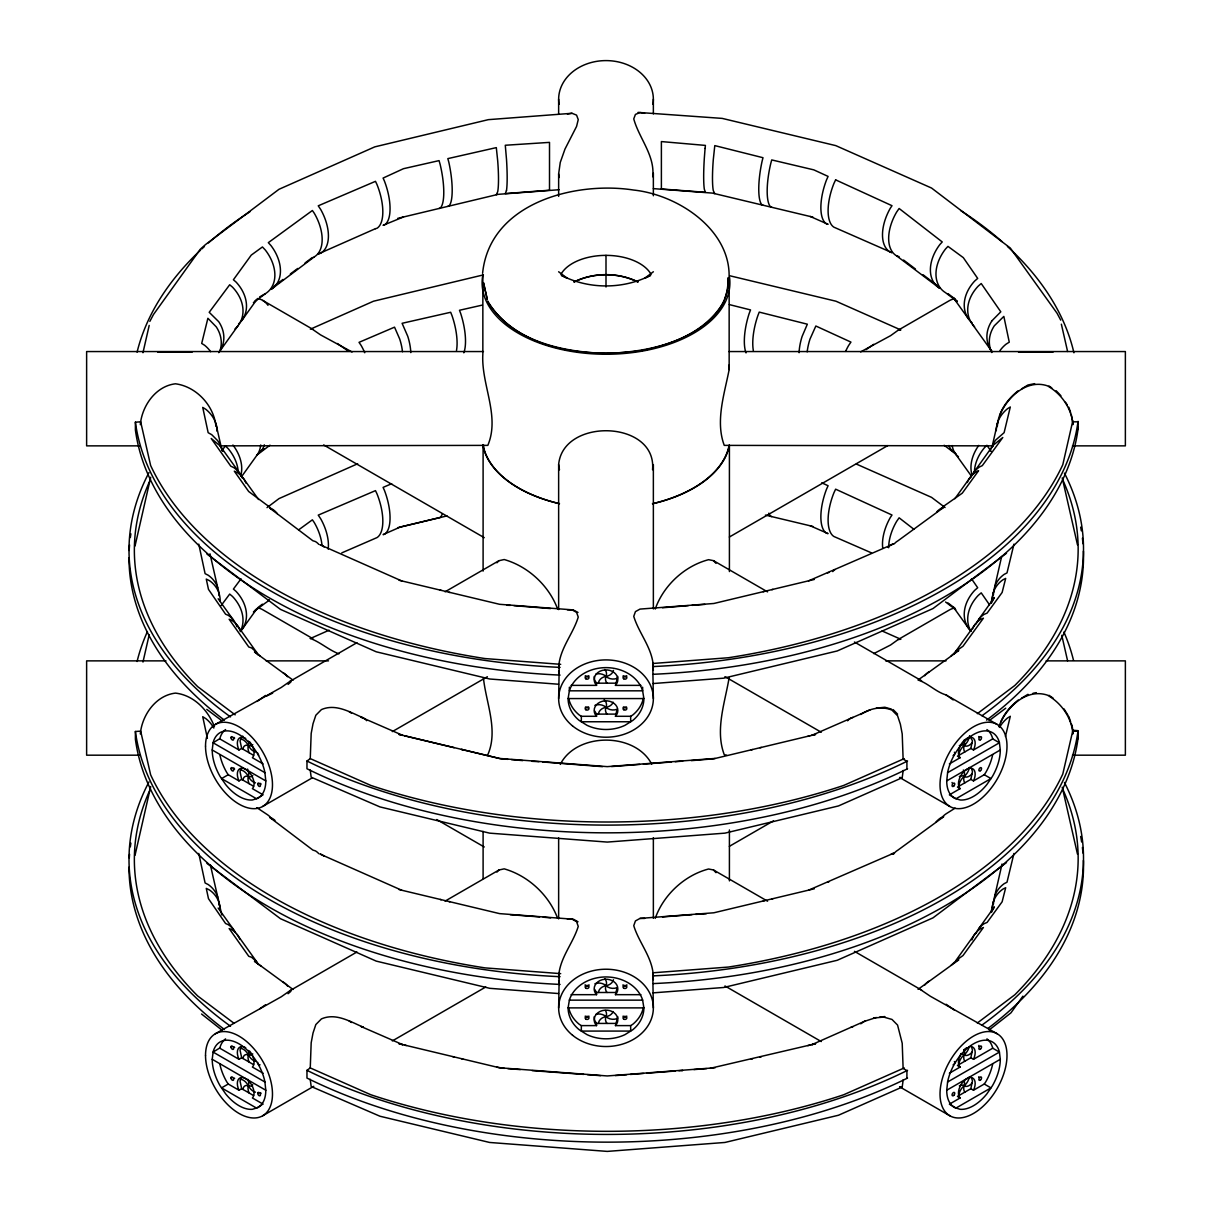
<?xml version="1.0" encoding="UTF-8"?>
<svg xmlns="http://www.w3.org/2000/svg" width="1212" height="1212" viewBox="0 0 1212 1212"><rect width="100%" height="100%" fill="white"/><g stroke="black" fill="none" stroke-linecap="round" stroke-linejoin="round"><path stroke-width="1.5" d="M724.746 299.182C746.062 241.188 685.371 195.541 633.618 190.042C574.7 180.921 489.618 203.055 482.588 273.321M946.723 780.922L947.632 772.392A37.89 21.877 -60 0 1 973.509 734.517A37.89 21.877 -60 0 1 999.385 742.517L1000.294 749.986A37.89 21.877 -60 0 1 992.446 776.392L986.901 784.512A37.89 21.877 -60 0 1 960.116 799.981L954.571 798.269A37.89 21.877 -60 0 1 946.723 780.922L1000.294 749.986M946.723 1090.239L947.632 1081.71A37.89 21.877 -60 0 1 973.509 1043.835A37.89 21.877 -60 0 1 999.385 1051.834L1000.294 1059.303A37.89 21.877 -60 0 1 992.446 1085.71L986.901 1093.83A37.89 21.877 -60 0 1 960.116 1109.298L954.571 1107.586A37.89 21.877 -60 0 1 946.723 1090.239L1000.294 1059.303M617.787 676.463L615.469 685.371L640.921 685.371M617.787 1016.716L615.469 1025.61L630.664 1025.61L632.785 1024.276A37.89 30.936 0 0 0 643.42 1007.248M958.753 755.424L958.859 754.546A9.423 5.439 -60 0 1 964.131 745.531A9.423 5.439 -60 0 0 969.403 736.517L969.464 736.063M958.753 786.346L958.859 785.482A9.423 5.439 -60 0 1 964.131 776.468A9.423 5.439 -60 0 0 969.403 767.438M958.753 1064.727L958.859 1063.863A9.423 5.439 -60 0 1 964.131 1054.849A9.423 5.439 -60 0 0 969.206 1046.82M958.753 1095.663L958.859 1094.8A9.423 5.439 -60 0 1 964.131 1085.785A9.423 5.439 -60 0 0 969.403 1076.756M212.221 749.986L213.13 742.517A37.89 21.877 60 0 1 239.006 734.517A37.89 21.877 60 0 1 264.883 772.392L265.792 780.922A37.89 21.877 60 0 1 257.944 798.269L252.399 799.981A37.89 21.877 60 0 1 225.614 784.512L220.054 776.392A37.89 21.877 60 0 1 212.221 749.986L265.792 780.922M264.913 772.68L213.1 742.774L219.826 738.638A37.89 21.877 60 0 1 225.568 729.563M212.221 1059.303L213.13 1051.834A37.89 21.877 60 0 1 239.006 1043.835A37.89 21.877 60 0 1 264.883 1081.71L265.792 1090.239A37.89 21.877 60 0 1 257.944 1107.586L252.399 1109.298A37.89 21.877 60 0 1 225.614 1093.83L220.054 1085.71A37.89 21.877 60 0 1 212.221 1059.303L265.792 1090.239M264.913 1081.998L213.1 1052.077L219.826 1047.956A37.89 21.877 60 0 1 225.568 1038.881M140.319 424.639C142.016 405.853 155.712 386.113 175.437 383.795C196.147 386.461 213.797 405.338 215.903 426.048M140.319 733.957C142.016 715.171 155.712 695.43 175.437 693.112C193.708 695.112 208.04 710.096 214.433 726.609M242.991 749.198L243.097 748.455A9.423 5.439 60 0 1 248.384 745.531A9.423 5.439 60 0 0 252.778 744.607M242.991 780.134L243.097 779.392A9.423 5.439 60 0 1 248.384 776.468A9.423 5.439 60 0 0 252.778 775.544M242.991 1058.515L243.097 1057.773A9.423 5.439 60 0 1 248.384 1054.849A9.423 5.439 60 0 0 252.778 1053.925M242.991 1089.452L243.097 1088.694A9.423 5.439 60 0 1 248.384 1085.785A9.423 5.439 60 0 0 252.778 1084.846M558.641 196.389L558.641 173.892L560.262 162.438L564.989 149.061L576.564 126.442L578.245 119.609L576.564 115.125L572.003 113.292L488.345 119.655L374.781 146.864L279.002 189.284L205.51 244.582L200.298 249.248L153.5 314.484L149.849 321.377M558.641 668.388C559.096 649.253 572.958 634.527 578.245 617.075L576.564 612.348L572.003 609.818L567.383 609.848M558.641 977.705C559.096 958.571 572.958 943.845 578.245 926.392L576.564 921.665L572.003 919.12L567.383 919.166M652.541 469.741C657.071 420.094 562.853 417.276 558.641 464.59L558.641 609.591M568.11 698.567L569.413 690.552A37.89 30.936 0 0 1 606 667.63A37.89 30.936 0 0 1 642.587 690.552L643.89 698.567A37.89 30.936 0 0 1 632.785 720.443L624.938 725.352A37.89 30.936 0 0 1 587.062 725.352L579.215 720.443A37.89 30.936 0 0 1 568.11 698.567L643.89 698.567M568.11 1007.884L569.413 999.87A37.89 30.936 0 0 1 606 976.948A37.89 30.936 0 0 1 642.587 999.87L643.89 1007.884A37.89 30.936 0 0 1 632.785 1029.745L624.938 1034.669A37.89 30.936 0 0 1 587.062 1034.669L579.215 1029.745A37.89 30.936 0 0 1 568.11 1007.884L643.89 1007.884M558.641 698.567L559.262 664.206M558.641 1007.884L559.262 973.524M997.355 426.048C998.309 411.747 1007.293 399.354 1018.231 390.718M652.707 176.755C655.147 155.5 639.042 138.319 633.755 118.882L635.436 114.413L639.997 112.564L644.617 113.307M598.38 683.174L598.531 682.371A9.423 7.696 0 0 1 606 676.402A9.423 7.696 0 0 0 613.469 670.433M598.38 714.11L598.531 713.307A9.423 7.696 0 0 1 606 707.323A9.423 7.696 0 0 0 613.181 702.233M598.38 992.492L598.531 991.689A9.423 7.696 0 0 1 606 985.72A9.423 7.696 0 0 0 613.469 979.735M598.38 1023.428L598.531 1022.61A9.423 7.696 0 0 1 606 1016.641A9.423 7.696 0 0 0 613.181 1011.55M142.971 352.722L149.197 325.422M135.017 546.006L150.697 477.255M142.971 662.04L149.197 634.74M135.017 855.324L150.697 786.558M997.582 422.685L991.992 447.198A38.163 30.906 12.6 0 1 995.719 440.017L1004.112 432.654L1010.308 406.99L1007.384 408.808A37.89 30.936 0 0 0 996.294 430.684M991.098 602.712L993.507 592.153M994.704 586.911L1001.657 556.459M1072.756 420.988L1062.803 464.681A472.907 273.033 0 0 1 728.397 657.737L652.738 663.494L653.359 670.403M991.098 912.015L993.507 901.47M994.704 896.229L1002.051 863.989M1013.959 544.127L1007.005 572.912L1004.218 574.337A37.966 30.179 22.1 0 0 993.461 594.744M1005.445 736.457L1010.308 716.292L1007.384 718.125A37.89 30.936 0 0 0 999.567 727.412M1013.959 853.445L1007.005 882.215L1004.218 883.639A37.966 30.179 22.1 0 0 993.461 904.061M729.154 290.486L729.154 369.554C724.458 393.93 715.171 421.155 724.261 445.38L993.098 445.864M240.885 768.802L240.037 771.711L241.673 779.377L253.581 786.255M240.885 1047.183L240.037 1050.107L241.673 1057.758L253.581 1064.636M240.885 1078.104L240.037 1081.028L241.673 1088.694L253.581 1095.557M903.182 770.468L902.213 777.695L899.622 777.483L949.829 806.465M903.182 1079.786L902.213 1087.012L899.622 1086.785L949.829 1115.782M947.602 772.68L999.415 742.774L992.719 738.896L973.509 749.986A11.832 6.833 -60 0 0 972.448 737.653A11.832 6.833 -60 0 0 961.177 744.153A11.832 6.833 -60 0 0 960.116 757.727L957.435 756.182L970.827 748.44L972.463 740.79L969.767 736.108M992.689 754.652A37.89 21.877 -60 0 1 985.75 772.529L984.25 774.71L973.509 780.922A11.832 6.833 -60 0 0 972.448 768.59A11.832 6.833 -60 0 0 961.177 775.089A11.832 6.833 -60 0 0 960.116 788.648L957.435 787.103L970.827 779.377L972.463 771.711L971.615 768.802M961.177 1053.47A11.832 6.833 -60 0 0 960.116 1067.045L957.435 1065.484L970.827 1057.758L972.463 1050.107L971.615 1047.183M992.689 1063.969A37.89 21.877 -60 0 1 985.75 1081.846L984.25 1084.028L973.509 1090.239A11.832 6.833 -60 0 0 972.448 1077.907A11.832 6.833 -60 0 0 961.177 1084.407A11.832 6.833 -60 0 0 960.116 1097.966L957.435 1096.421L970.827 1088.694L972.463 1081.028L971.615 1078.104M999.87 415.11C1007.217 397.172 1026.746 378.886 1047.395 385.825C1061.454 393.703 1071.696 408.459 1072.938 424.639M1000.688 722.185C1004.187 713.262 1010.914 706.035 1018.231 700.036M998.809 726.609C1006.036 707.823 1025.731 688.022 1047.395 695.143C1061.454 703.021 1071.696 717.762 1072.938 733.957M655.237 609.045C663.434 585.502 684.704 565.883 708.581 559.686L713.504 560.656L767.575 591.88M655.237 918.363C663.434 894.82 684.704 875.2 708.581 869.004L713.504 869.974L767.575 901.198M991.431 603.091L994.355 597.577L978.811 619.241M991.431 912.394L994.355 906.879L978.811 928.559M487.815 754.697C498.556 730.154 485.967 702.748 483.406 677.75M560.262 764.408C576.685 732.048 635.118 732.078 651.738 764.181M643.42 697.945A37.89 30.936 0 0 1 632.785 714.974L630.664 716.292L615.469 716.292L617.09 709.293A9.423 7.696 0 0 1 606 707.323A9.408 7.681 0 0 0 594.925 705.354M640.921 994.673L615.469 994.673L617.09 987.674A9.423 7.696 0 0 1 606 985.72A9.408 7.681 0 0 0 594.925 983.735M238.188 325.513L218.736 352.647A37.269 30.058 15.2 0 0 218.736 321.71L209.206 312.302L229.689 284.759L232.492 287.123A37.996 29.573 28.8 0 1 234.992 328.922M241.733 320.574L257.126 299.122L254.52 301.455M241.567 476.649L256.717 455.53A37.269 24.588 51.6 0 0 260.731 444.971M724.337 301.015C700.627 341.42 649.42 352.056 606 353.434C562.58 352.056 511.373 341.42 487.663 301.015L488.088 302.561C520.357 351.132 587.153 357.798 640.39 350.798C677.659 343.981 730.215 323.013 727.912 277.806M954.874 498.708L970.267 477.255M973.812 472.316L993.264 445.183L1002.794 437.502L982.311 465.62L979.508 466.953A37.996 29.573 28.8 0 0 970.751 477.679M953.98 654.192A37.269 24.588 51.6 0 1 955.783 651.329L975.266 624.18M975.266 933.482L955.798 960.646L962.979 955.571L983.417 927.498L980.599 928.68A37.996 27.543 41.9 0 0 971.933 939.951M1022.913 996.158L1010.944 1012.853L989.128 1030.003M222.175 450.243L225.402 445.925L228.31 448.773A38.042 27.982 39.9 0 1 238.188 471.786M221.069 605.667L229.689 594.077L232.492 596.44A37.996 29.573 28.8 0 1 240.612 630.876M241.036 578.806L233.401 589.077L236.098 591.411A38.042 29.33 31.2 0 1 241.718 629.876L257.126 608.439L254.52 610.772M972.327 742.532L971.979 742.971A9.423 5.439 -60 0 1 964.131 745.531A9.408 5.439 -60 0 0 959.328 745.638M972.327 773.468L971.979 773.892A9.423 5.439 -60 0 1 964.131 776.468A9.408 5.439 -60 0 0 960.874 775.953M972.327 1051.849L971.979 1052.274A9.423 5.439 -60 0 1 964.131 1054.849A9.408 5.439 -60 0 0 960.874 1054.334M972.327 1082.786L971.979 1083.21A9.423 5.439 -60 0 1 964.131 1085.785A9.423 5.439 -60 0 0 964.525 1091.679L964.873 1092.133M992.007 320.71L1000.794 311.817L981.22 283.532L978.236 286.108A37.996 29.573 -28.8 0 0 974.584 326.816M496.95 562.792L498.95 560.702L504.192 559.535C528.008 566.307 548.945 585.623 557.565 608.878M496.95 872.095L498.95 870.004L504.192 868.852C528.008 875.625 548.945 894.941 557.565 918.196M954.405 298.803A47.359 27.346 60 0 0 949.314 300.682L898.228 330.179L890.578 335.679L860.641 351.874M954.405 608.106A47.359 27.346 60 0 0 949.314 610L898.228 639.497L890.578 644.996L873.746 653.616M242.748 736.108L240.037 740.79L241.673 748.44L253.581 755.318M951.178 655.874L955.904 651.571L958.783 650.556L918.06 680.038C927.922 683.098 935.785 691.9 946.087 694.946L997.188 724.443A47.359 27.346 -60 0 1 982.174 797.799A47.359 27.346 -60 0 1 941.163 774.12A47.359 27.346 -60 0 1 997.188 724.443M951.178 965.191L955.904 960.889L958.783 959.874L918.06 989.356M955.798 651.329L962.979 646.254L983.417 618.181L980.599 619.362A37.996 27.543 41.9 0 0 972.569 628.892M356.934 642.693L290.016 681.326L281.29 687.446L215.327 724.443M288.077 684.386L290.895 681.992M356.934 951.996L290.016 990.643L281.29 996.764L215.327 1033.76M288.077 993.704L290.895 991.31M814.358 888.76L713.853 912.787L639.997 918.408L635.436 920.938L633.755 925.68C639.042 943.118 652.904 957.844 653.359 976.993M907.561 768.741A461.681 266.549 0 0 1 306.969 768.741L306.969 761.015L310.257 758.606L370.811 785.421A472.907 273.033 0 0 0 843.734 785.421L904.273 758.606M907.561 1078.059A461.681 266.549 0 0 1 306.969 1078.059L306.969 1070.332L310.257 1067.923L370.811 1094.739A472.907 273.033 0 0 0 843.734 1094.739L904.273 1067.923M253.399 302.682L265.292 293.728A37.89 26.755 45.2 0 0 265.292 249.99L262.428 246.96L251.263 255.096L233.401 279.76L236.098 282.093A38.042 29.33 31.2 0 1 238.567 323.937M270.034 445.168L256.596 455.273L261.322 450.97A38.163 24.664 53.2 0 0 264.307 444.834M267.004 507.631L279.002 498.602L357.676 463.757M653.374 271.761L644.678 278.305L650.647 275.336C623.195 289.471 588.805 289.471 561.353 275.336L567.322 278.305L558.626 271.761M253.399 611.984L265.292 603.046A37.89 26.755 45.2 0 0 269.367 599.713M1006.49 553.248L932.998 608.545L837.219 650.965L723.655 678.175L653.01 683.553M977.327 713.686L1014.792 685.492A472.907 273.033 0 0 0 1062.848 480.058M989.128 720.685L1005.733 708.202M1006.49 862.565L932.998 917.848L837.219 960.283L723.655 987.492L653.01 992.87M977.327 1023.004L1014.792 994.81A472.907 273.033 0 0 0 1062.848 789.376M259.641 296.925L265.292 293.728M274.185 286.047L283.002 279.457M290.35 273.957L297.697 268.473M305.045 262.974L312.378 257.489M260.944 450.894L263.822 448.743M258.247 607.288L262.428 604.152M955.147 808.131L946.708 813.419A37.89 26.755 45.2 0 0 941.512 818.07M298.713 529.811L312.378 519.827L314.226 522.478A37.92 22.195 59.3 0 1 322.013 545.491M257.08 701.43L265.534 695.461M259.868 1008.748L265.534 1004.778M866.019 349.662L873.746 344.314M638.042 112.398L722.216 118.397L835.78 145.622L931.558 188.042L1010.263 248.005L1057.061 313.241L1060.727 320.135M860.732 714.504C869.64 708.399 881.76 705.838 891.971 710.111L897.562 715.762L900.364 724.2L902.213 733.957L903.122 759.106L906.909 761.303L906.909 769.029M860.732 1023.807L864.323 1021.398L876.291 1017.474M1021.549 388.9L1027.973 384.992L1034.654 383.643M1021.549 698.203L1027.973 694.309M445.092 591.789L498.95 560.702M219.796 738.896L239.006 749.986L241.673 748.44M241.673 779.377L239.006 780.922L228.25 774.71L221.554 778.589L256.444 798.723L261.807 795.633M262.686 806.465L312.181 777.892M392.324 731.609L487.375 676.735M729.366 537.022L887.714 445.607M445.092 901.107L498.95 870.004M219.796 1048.213L239.006 1059.303L241.673 1057.758M241.673 1088.694L239.006 1090.239L228.25 1084.028L221.554 1087.891L256.444 1108.041L261.807 1104.95M262.686 1115.782L313.772 1086.285M392.324 1040.926L485.739 987.007M729.366 846.34L773.438 820.888M949.36 763.924L960.116 757.727M960.116 788.648L949.36 794.86L956.056 798.723L990.946 778.589L984.25 774.71M949.36 1073.241L960.116 1067.045M970.827 1057.758L973.509 1059.303L992.719 1048.213L999.415 1052.077L947.602 1081.998M960.116 1097.966L949.36 1104.177L956.056 1108.041L990.946 1087.891L984.25 1084.028M574.064 281.926C593.744 272.23 618.256 272.23 637.936 281.926M266.413 696.127L272.655 693.143M706.248 913.757L695.658 914.393M310.348 329.194L373.508 301.212L483.421 274.882M574.155 281.987C593.804 272.321 618.196 272.321 637.845 281.987M341.814 552.869L376.993 537.598A37.966 16.332 70.3 0 0 376.993 493.845L375.478 490.633L318.241 515.13L320.695 518.781A37.92 21.589 60.7 0 1 328.194 549.142M310.348 638.512L329.119 630.195M888.017 547.354A37.92 21.589 60.7 0 1 891.305 544.612L893.759 543.855L808.54 580.866M901.652 777.952L838.492 805.935L724.928 833.144L607.273 842.082L489.618 833.144L379.977 806.919L311.181 777.195L310.196 769.968M865.474 1020.898L811.707 1044.714L815.631 1043.714L710.141 1068.348M901.652 1087.27L838.492 1115.237L724.928 1142.461L607.273 1151.4L489.618 1142.461L379.977 1116.237L311.181 1086.513L310.196 1079.286M617.605 678.144L617.09 678.356A9.423 7.696 0 0 1 606 676.402A9.408 7.681 0 0 0 595.94 674.099M617.605 1018.383L617.09 1018.61A9.423 7.696 0 0 1 606 1016.641A9.408 7.681 0 0 0 595.94 1014.353M391.673 483.709L383.083 487.391L384.492 490.527A37.89 15.529 71.5 0 1 384.492 534.265L383.083 534.628L400.263 527.038L440.138 517.479A38.042 10.241 78.6 0 0 442.107 514.327M290.016 681.326L290.85 680.977M290.016 990.643L290.85 990.28M898.228 330.179L900.819 329.952L835.947 301.212L729.7 275.745M898.228 639.497L900.819 639.269L882.048 630.952M870.095 709.899L811.707 735.396L815.631 734.411L713.732 758.803L691.31 760.636M852.975 717.398L850.915 718.034A37.89 21.877 60 0 0 847.582 720.792M850.915 1027.337L852.975 1026.7M891.305 853.93L893.759 853.172L808.54 890.184M681.932 761.348L682.659 761.136L675.19 761.712M681.932 1070.666L682.659 1070.454L678.932 1070.741M496.314 194.753L497.693 191.723A37.269 4.712 84.8 0 0 497.693 160.802L496.314 147.622L447.834 158.62L448.849 162.347A37.996 9.393 79.6 0 1 448.834 206.07L447.834 206.343M763.151 591.744L764.166 591.486M763.151 901.061L764.166 900.789M439.123 208.434L440.138 208.161A38.042 10.241 78.6 0 0 440.138 164.423L439.062 160.62L403.46 168.695L383.083 178.073L384.492 181.209A37.89 15.529 71.5 0 1 384.492 224.962L383.083 225.311L403.46 216.963M771.862 589.668L772.938 589.38M771.862 898.971L772.938 898.698M751.288 749.849L752.516 749.531M751.288 1059.167L752.516 1058.849M827.508 572.867L828.917 572.518M759.985 747.774L761.333 747.425M827.508 882.184L828.917 881.836M759.985 1057.076L761.333 1056.743M807.843 736.32L809.904 735.805M807.843 1045.638L809.904 1045.123M397.642 218.387L498.147 194.344L559.08 189.723M397.642 527.705L446.986 515.903M814.358 579.442L713.853 603.485L639.997 609.091L635.436 611.621L633.755 616.363C639.042 633.8 652.904 648.541 653.359 667.676M482.391 305.076L459.484 310.272L460.712 313.56A38.042 13.499 74.4 0 1 463.817 352.813M1032.988 693.294L1036.336 692.628M567.383 114.019L572.003 113.292M876.291 708.156L884.836 707.247L891.456 709.126M879.715 1017.11L884.836 1016.565M560.08 675.099A461.681 266.549 0 0 1 135.396 429.912L135.396 422.185L140.668 421.821L150.636 465.514A472.907 273.033 0 0 0 485.042 658.57L560.702 664.327M560.08 984.417A461.681 266.549 0 0 1 135.396 739.229L135.396 731.487L140.668 731.139L150.636 774.816A472.907 273.033 0 0 0 485.042 967.888L560.702 973.645M688.295 605.636L662.494 607.773M691.976 605.349L704.869 604.364M611.636 766.56L639.678 764.424M643.42 764.136L671.448 762M662.494 916.923L691.976 914.666M615.378 1075.589L626.589 1074.741M630.331 1074.453L643.42 1073.453M647.147 1073.165L675.19 1071.029M693.946 1069.59L706.551 1068.62M715.125 758.439L607.273 766.635L499.42 758.439L398.915 734.411L402.838 735.396L361.055 717.201L363.373 717.913A37.89 21.877 -60 0 1 366.706 720.685M715.125 1067.757L607.273 1075.953L499.42 1067.757L398.915 1043.714L402.838 1044.714L361.055 1026.519L363.373 1027.231C350.359 1021.731 335.845 1012.55 321.422 1018.913L315.832 1024.564L313.029 1033.003L311.181 1042.759L310.257 1067.923M873.579 1018.05L883.684 1017.065L891.971 1019.428L897.562 1025.079L902.213 1043.274L903.122 1068.423L906.909 1070.605L906.909 1078.347M310.302 638.466C319.862 641.799 328.876 650.117 338.936 653.859M157.636 352.041L192.254 352.041M1018.504 352.041L1053.122 352.041M483.452 351.556L86.628 351.556L86.628 445.864L139.486 445.864M728.927 351.556L1125.372 351.556L1125.372 445.864L1072.468 445.864M1072.575 421.821L1077.922 421.821L1077.922 429.548M220.66 445.864L487.815 445.38C500.329 415.731 480.982 384.522 482.846 353.995L482.846 274.942A123.897 71.523 0 0 0 603.864 354.237A123.897 71.523 0 0 0 729.548 277.381M165.999 660.873L86.628 660.873L86.628 755.182L139.486 755.182M266.14 660.873L328.497 660.873M885.624 660.873L946.027 660.873M1046.077 660.873L1125.372 660.873L1125.372 755.182L1072.468 755.182M594.213 676.463L594.607 679.993L596.531 683.174L615.469 683.174M571.079 685.371L596.531 685.371A11.832 9.666 0 0 1 598.031 672.418A11.832 9.666 0 0 1 613.969 672.418A11.832 9.666 0 0 1 615.469 685.371M594.607 710.929L596.531 714.11L615.469 714.11M568.579 697.945A37.89 30.936 0 0 0 579.215 714.974L581.336 716.292L596.531 716.292A11.832 9.666 0 0 1 598.031 703.339A11.832 9.666 0 0 1 613.969 703.339A11.832 9.666 0 0 1 615.469 716.292M1072.575 731.139L1077.922 731.139L1077.922 738.865M594.607 989.31L596.531 992.492L615.469 992.492M571.079 994.673L596.531 994.673A11.832 9.666 0 0 1 598.031 981.735A11.832 9.666 0 0 1 613.969 981.735A11.832 9.666 0 0 1 615.469 994.673M569.367 1000.142L642.633 1000.142M594.213 1016.716L594.607 1020.246L596.531 1023.428L615.469 1023.428M568.579 1007.248A37.89 30.936 0 0 0 579.215 1024.276L581.336 1025.61L596.531 1025.61A11.832 9.666 0 0 1 598.031 1012.656A11.832 9.666 0 0 1 613.969 1012.656A11.832 9.666 0 0 1 615.469 1025.61M639.997 918.408L644.617 918.438M510.267 605.379L506.919 605.258M513.933 605.652L550.612 608.575M507.873 759.333L500.768 758.803L461.469 749.395L462.878 749.758M511.419 759.606L522.781 760.606M538.976 761.681L532.159 761.318M542.703 761.969L602.5 766.666M510.267 914.696L539.613 916.908M543.279 917.196L550.612 917.893M504.328 1068.378L496.814 1067.166M507.873 1068.651L520.296 1069.59M583.79 1074.393L532.159 1070.635M587.517 1074.665L600.591 1075.665M653.344 188.617L712.414 193.102L812.919 217.145M573.428 609.924L499.586 604.303L399.081 580.275M558.565 684.235L489.784 679.008L376.22 651.798L280.442 609.363L206.949 554.066M558.565 993.552L489.784 988.325L376.22 961.116L280.442 918.681L206.949 863.383M726.655 755.182L724.261 754.697C714.944 730.078 724.973 702.551 729.124 677.75M765.408 515.1L812.919 526.447M399.081 889.593L499.586 913.621L573.428 919.241L578.003 921.771M729.321 304.591L750.531 309.924L749.122 313.65A38.042 13.499 -74.4 0 0 746.031 352.904M406.278 736.214L404.656 735.82L454.167 747.683M404.656 1045.123L406.278 1045.532M454.167 1056.985L452.773 1056.637M461.53 1058.727L462.878 1059.076M771.741 207.252L770.802 207.01A38.042 10.241 -78.6 0 1 770.817 163.272L771.741 159.923L813.813 169.862L828.084 176.407L826.432 180.133A37.89 15.529 -71.5 0 0 826.432 223.872L828.084 224.296L810.237 216.463M771.741 516.57L770.802 516.327A38.042 10.241 -78.6 0 1 768.847 513.176M440.259 590.153L441.198 590.395M440.259 899.471L441.198 899.713M762.999 205.161L762.106 204.934A37.996 9.393 -79.6 0 1 762.106 161.196L762.999 157.711L714.792 145.607L713.292 159.651A37.269 4.712 -84.8 0 0 713.292 190.587L714.792 193.647M449.001 592.244L449.894 592.486M449.001 901.561L449.894 901.789M293.046 680.159L254.459 651.92L259.974 655.843M293.046 989.477L254.459 961.237L261.156 966.237M896.607 255.868L939.8 288.365A37.966 26.346 -47 0 1 939.8 244.612L942.239 241.945L899.122 208.494L896.607 212.115A37.92 22.195 -59.3 0 0 896.607 255.853L899.122 256.656M363.373 717.913C350.359 712.429 335.845 703.233 321.422 709.596L315.832 715.247L313.029 723.685L311.181 733.442L310.257 758.606M312.151 329.073L320.544 334.876L352.056 351.98M810.237 525.781L828.084 533.613L826.432 533.189A37.89 15.529 -71.5 0 1 826.432 489.436L828.084 485.724L821.751 482.815M401.763 580.957L319.998 544.733L321.786 545.294A37.92 21.589 -60.7 0 1 324.058 546.991M401.763 890.259L319.998 854.051L321.786 854.596A37.92 21.589 -60.7 0 1 324.058 856.293M920.772 989.78L930.331 996.249L997.188 1033.76A47.359 27.346 -60 0 1 982.174 1107.117A47.359 27.346 -60 0 1 941.163 1083.437A47.359 27.346 -60 0 1 997.188 1033.76M856.308 464.029L931.558 497.359L945.057 507.51M871.504 552.884L833.932 536.507A37.966 16.332 -70.3 0 1 833.932 492.769L835.629 489.178L892.002 515.024L890.214 517.691A37.92 21.589 -60.7 0 0 882.715 548.051M573.958 610.348L578.003 612.454M262.686 300.379L312.893 329.376M854.43 642.027L921.62 680.811M970.827 748.44L973.509 749.986M970.827 779.377L973.509 780.922M323.665 444.955L484.255 537.673M724.958 676.644L821.281 732.245M312.893 638.694L262.686 609.697A47.359 27.346 -60 0 0 257.595 607.818M854.43 951.344L921.62 990.128M970.827 1088.694L973.509 1090.239M436.744 819.554L484.255 846.991M724.958 985.962L821.281 1041.562M263.14 763.924L252.399 757.727A11.832 6.833 60 0 0 249.642 741.82M263.14 794.86L252.399 788.648A11.832 6.833 60 0 0 251.338 775.089A11.832 6.833 60 0 0 240.067 768.59A11.832 6.833 60 0 0 239.006 780.922M263.14 1073.241L252.399 1067.045A11.832 6.833 60 0 0 249.642 1051.137M263.14 1104.177L252.399 1097.966A11.832 6.833 60 0 0 251.338 1084.407A11.832 6.833 60 0 0 240.067 1077.907A11.832 6.833 60 0 0 239.006 1090.239M337.36 343.511L348.177 351.025M946.087 694.946L947.572 695.93M946.087 1004.263L954.556 1010.232M349.056 711.58L351.465 713.186M349.056 1020.898L351.465 1022.504M1048.971 385.977L1051.774 387.916M1048.971 695.279L1053.167 698.203M948.966 696.93L953.162 699.915M957.192 301.455L945.557 292.698A37.89 26.755 -45.2 0 1 945.557 248.945L947.966 246.384L963.313 257.641L977.69 278.412L974.63 281.078A38.042 29.33 -31.2 0 0 972.16 322.907M944.148 445.258L956.071 454.227L951.344 449.94A38.163 24.664 -53.2 0 1 948.935 445.471M945.557 602L955.738 609.681M235.189 714.853L197.707 686.659A472.907 273.033 0 0 1 150.47 479.482M206.782 709.384L221.872 720.731M233.689 1023.034L197.707 995.976A472.907 273.033 0 0 1 150.47 788.8M221.872 1030.048L201.571 1014.02M903.576 260.035L915.469 269.034M922.908 274.654L939.255 287.047M947.966 293.637L955.147 299.076M952.117 450.44L955.086 452.682M947.966 602.94L955.147 608.394M256.853 807.662L266.443 814.04A37.89 26.755 -45.2 0 1 271.655 818.706M913.984 529.341L899.122 517.812L896.607 521.433A37.92 22.195 -59.3 0 0 888.669 547.763M952.162 445.562A37.269 24.588 -51.6 0 0 955.965 454.591L958.45 456.757M258.353 655.116A37.269 24.588 -51.6 0 0 256.55 652.253L251.581 647.935L248.763 646.981L229.144 619.241L231.765 620.317A37.996 27.543 -41.9 0 1 240.415 631.588M258.353 964.434A37.269 24.588 -51.6 0 0 256.55 961.571L251.581 957.253L248.763 956.298L229.144 928.559L231.765 929.619A37.996 27.543 -41.9 0 1 239.779 939.164M957.344 301.379L953.435 297.879L968.994 319.559M239.476 472.922L219.993 445.774L211.206 438.471L230.78 466.165L233.764 467.574A37.996 29.573 -28.8 0 1 242.521 478.285M893.123 709.596L897.592 714.126M1056.122 390.718L1060.939 395.779M713.504 560.656L716.004 563.353M713.504 869.974L716.004 872.67M964.873 751.879L964.525 751.44A9.423 5.439 -60 0 1 964.131 745.531A9.423 5.439 -60 0 0 964.055 740.259M964.873 782.816L964.525 782.376A9.423 5.439 -60 0 1 964.131 776.468A9.423 5.439 -60 0 0 963.328 770.014M964.873 1061.197L964.525 1060.758A9.423 5.439 -60 0 1 964.131 1054.849A9.423 5.439 -60 0 0 964.055 1049.577M607.045 683.174L606.561 682.538A9.423 7.696 0 0 1 606 676.402A9.423 7.696 0 0 0 604.864 669.494M607.045 714.11L606.561 713.474A9.423 7.696 0 0 1 606 707.323A9.423 7.696 0 0 0 604.182 699.703M607.045 992.492L606.561 991.855A9.423 7.696 0 0 1 606 985.72A9.423 7.696 0 0 0 604.864 978.796M607.045 1023.428L606.561 1022.776A9.423 7.696 0 0 1 606 1016.641A9.423 7.696 0 0 0 605.439 1010.505M972.524 324.483L992.007 351.631A37.269 30.058 -15.2 0 1 992.007 320.71M955.965 454.591L971.1 475.695M953.435 607.197L968.994 628.861M243.006 477.861L258.565 499.526M218.145 598.743L233.537 620.196M237.082 625.119L256.55 652.253M218.145 908.061L233.537 929.513M237.082 934.437L256.55 961.571M991.098 451.349L986.916 445.304L984.356 447.819A38.042 27.982 -39.9 0 0 974.433 472.453M971.524 578.821L977.69 587.729L974.63 590.395A38.042 29.33 -31.2 0 0 971.024 631.164M989.462 604.758L981.22 592.85L978.236 595.41A37.996 29.573 -28.8 0 0 970.827 631.225M228.25 774.71L226.75 772.529A37.89 21.877 60 0 1 219.826 754.652M228.25 1084.028L226.75 1081.846A37.89 21.877 60 0 1 219.826 1063.969M1065.424 402.217L1067.121 404.717M1067.954 715.292L1064.045 708.929M1071.211 414.277L1073.12 423.806M1071.211 723.594L1072.181 725.776M249.111 752.743L248.778 751.894A9.423 5.439 60 0 1 248.384 745.531A9.423 5.439 60 0 0 248.536 741.168M249.111 783.664L248.778 782.831A9.423 5.439 60 0 1 248.384 776.468A9.423 5.439 60 0 0 247.566 769.09M249.111 1062.045L248.778 1061.212A9.423 5.439 60 0 1 248.384 1054.849A9.423 5.439 60 0 0 248.536 1050.486M249.111 1092.982L248.778 1092.148A9.423 5.439 60 0 1 248.384 1085.785A9.423 5.439 60 0 0 247.975 1079.407M1068.802 407.217L1070.605 412.519M1068.802 716.534L1070.605 721.837M487.224 299.349L483.497 282.714L487.254 299.182M652.738 663.918L653.359 698.567M653.359 975.857A461.681 266.549 0 0 0 1078.044 730.669L1072.893 730.26L1062.803 773.998A472.907 273.033 0 0 1 728.397 967.055L652.738 972.812L653.359 1007.884M1061.364 324.18L1067.59 351.48M1062.227 477.892L1077.483 544.839M1061.773 635.315L1067.59 660.798M1062.227 787.194L1077.483 854.142M727.67 279.048L728.503 282.714M215.812 423.321L221.402 447.864M209.979 553.793L217.736 587.82M210.388 864.913L217.736 897.138M218.933 902.395L221.811 914.954M198.768 544.127L205.101 573.655L208.237 575.245A37.966 30.179 -22.1 0 1 218.993 595.653M207.388 738.381L202.737 716.716L206.01 718.761A37.89 30.936 0 0 1 213.827 728.048M198.768 853.43L205.101 882.972L208.237 884.563A37.966 30.179 -22.1 0 1 218.993 904.97M558.641 173.892L559.293 177.482M558.641 671.115L559.262 675.039M558.641 980.432L559.262 984.356M558.641 464.59L559.459 469.847M1072.378 727.291L1073.12 733.124M992.719 738.896L992.689 738.638A37.89 21.877 -60 0 0 986.947 729.563M992.719 1048.213L992.689 1047.956A37.89 21.877 -60 0 0 986.947 1038.881M652.738 973.236L653.359 979.72M483.421 444.637L483.558 448.258A123.897 71.523 0 0 0 559.247 503.616M729.018 365.085L729.154 369.554M1078.044 426.503L1078.044 429.078A461.681 266.549 0 0 1 653.359 674.281M1078.044 734.533L1078.044 738.396A461.681 266.549 0 0 1 653.359 983.583M729.412 571.579L729.412 445.213A123.897 71.523 0 0 1 652.677 503.753M729.412 829.962L729.412 880.897M653.359 99.263L653.359 113.898M653.359 173.18L653.359 195.768M653.359 464.605L653.359 608.939M653.359 837.643L653.359 918.257M642.633 687.189L642.633 690.825L569.367 690.825L569.367 687.189M630.664 716.292L630.664 721.761L581.336 721.761L581.336 716.292M630.664 1025.61L630.664 1031.079L581.336 1031.079L581.336 1025.61M651.041 274.276A47.359 27.346 0 0 0 606 255.368L606 287.002M596.531 683.174L596.531 685.371M596.531 714.11L596.531 716.292M596.531 992.492L596.531 994.673M596.531 1023.428L596.531 1025.61M558.641 99.263L558.641 114.276M558.641 837.931L558.641 918.893M483.103 444.743L483.103 571.11M483.103 831.387L483.103 878.533M560.959 274.276A47.359 27.346 0 0 1 606 255.368M559.505 503.677A123.897 71.523 0 0 1 482.997 444.622M954.359 752.213A1.894 1.091 -60 0 1 954.571 753.955A1.894 1.091 -60 0 1 953.071 755.546M952.071 782.467A1.894 1.091 -60 0 1 952.026 782.891M959.328 776.574A9.408 5.439 -60 0 1 960.101 776.21M978.811 736.502A1.894 1.091 -60 0 1 978.69 736.941M992.264 599.97A37.89 29.906 24.7 0 1 1002.991 579.745L1005.687 578.412L1002.127 592.471L987.113 613.105L984.189 614.332A38.042 27.982 39.9 0 0 976.069 624.013M972.085 475.255A37.996 27.543 -41.9 0 1 978.781 445.38M924.786 675.735A37.89 21.877 60 0 1 929.043 671.781M1083.407 551.157A461.681 266.549 0 0 1 986.583 720.11M1080.665 527.159A461.681 266.549 0 0 1 1081.331 530.826M1082.407 538.204A461.681 266.549 0 0 1 1082.967 543.764M1064.424 473.135A461.681 266.549 0 0 1 981.978 715.747M402.49 351.722A38.163 19.028 66 0 0 399.702 339.012L394.536 327.164L359.025 342.345L361.085 345.375A37.89 21.877 60 0 1 364.736 352.737M799.087 352.692A37.269 17.922 -67.2 0 1 802.102 336.451L807.343 324.195L759.227 312.105L757.833 315.726A37.996 14.271 -73.4 0 0 753.349 350.601M456.5 350.51A37.996 14.271 73.4 0 0 452.015 315.635L450.667 312.272L402.096 323.301L407.777 336.345A37.269 17.922 67.2 0 1 410.792 352.601M807.192 351.828A38.163 19.028 -66 0 1 809.98 339.118L815.843 326.013L850.945 342.102L848.627 345.481A37.89 21.877 -60 0 0 845.628 351.359M239.006 749.986A11.832 6.833 60 0 1 238.219 739.411A11.832 6.833 60 0 1 245.703 738.396M240.552 739.047A9.408 5.439 60 0 1 248.369 745.531A9.423 5.439 60 0 0 255.49 751.94M240.552 769.968A9.408 5.439 60 0 1 248.369 776.468A9.423 5.439 60 0 0 255.49 782.861M234.643 769.075A1.894 1.091 60 0 1 233.825 767.878M261.095 784.194A1.894 1.091 60 0 1 260.61 783.346M234.643 738.138A1.894 1.091 60 0 1 234.037 737.396M258.747 755.152A1.894 1.091 60 0 1 257.747 753.076M907.561 761.015A461.681 266.549 0 0 1 306.969 761.015M257.595 298.5A47.359 27.346 -60 0 1 268.003 305.318M232.916 445.016A37.996 27.543 41.9 0 1 240.582 476.21M220.19 600.894A37.89 29.906 -24.7 0 0 209.464 580.654L206.267 579.078L208.479 589.365L225.583 614.196L228.159 615.287A38.042 27.982 -39.9 0 1 236.916 626.71M283.26 672.812A37.89 21.877 -60 0 1 287.517 676.75M230.522 716.913A461.681 266.549 0 0 1 148.955 472.635M224.402 720.155A461.681 266.549 0 0 1 129.002 557.884M129.169 550.49A461.681 266.549 0 0 1 129.548 544.93M130.335 537.537A461.681 266.549 0 0 1 130.881 533.841M729.154 445.152A123.897 71.523 0 0 1 652.42 503.692M991.795 352.54A38.163 30.891 -12.6 0 1 994.31 325.801L1003.839 316.393L1009.263 342.163L1005.99 344.223A37.89 30.936 0 0 0 999.976 350.616M960.646 210.524A461.681 266.549 0 0 1 1002.097 241.658M1007.445 246.46A461.681 266.549 0 0 1 1073.923 352.783M559.05 104.308A47.359 38.663 0 0 1 606 60.6A47.359 38.663 0 0 1 652.95 104.308M220.008 350.632A38.163 30.906 12.6 0 0 216.281 326.892L207.888 318.271L201.692 343.435L204.616 345.268A37.89 30.936 0 0 1 210.63 351.677M137.077 352.192A461.681 266.549 0 0 1 200.51 250.142M201.813 248.93A461.681 266.549 0 0 1 204.434 246.506M208.464 242.9A461.681 266.549 0 0 1 249.914 211.767M588.896 675.841A1.894 1.545 0 0 1 585.229 675.841M588.699 707.141A1.894 1.545 0 0 1 585.411 707.141M626.771 675.841A1.894 1.545 0 0 1 623.104 675.841M626.589 707.141A1.894 1.545 0 0 1 623.301 707.141M832.78 571.61A37.966 16.332 70.3 0 1 835.007 569.549M894.395 543.718A37.92 22.195 59.3 0 1 897.774 540.931L943.678 507.389L940.951 508.434A37.966 26.346 47 0 0 936.967 511.706M967.252 482.558A38.042 29.33 31.2 0 1 975.918 471.998L978.599 470.726L962.252 493.193L946.708 504.101A37.89 26.755 45.2 0 0 941.512 508.767M990.022 450.803A37.269 30.058 15.2 0 1 993.264 445.183M1078.044 421.352A461.681 266.549 0 0 1 653.359 666.539M246.021 483.164A38.042 29.33 -31.2 0 0 237.355 472.604L234.31 471.165L248.687 491.511L266.443 504.722A37.89 26.755 -45.2 0 1 271.655 509.388M217.1 431.32A37.89 30.936 0 0 0 206.01 409.459L202.737 407.399L208.161 432.684L211.767 434.714L217.69 440.683A38.163 30.891 -12.6 0 1 222.22 450.97M219.993 445.774A37.269 30.058 -15.2 0 1 223.25 451.394M277.306 513.646A37.966 26.346 -47 0 0 272.2 509.055L269.761 508.116L312.878 540.764L315.393 541.552A37.92 22.195 -59.3 0 1 318.771 544.355M560.08 667.373A461.681 266.549 0 0 1 135.396 422.185M1063.894 632.028A461.681 266.549 0 0 1 1073.484 660.267M137.077 661.51A461.681 266.549 0 0 1 147.425 631.573M588.956 984.765A1.894 1.545 0 0 1 587.062 986.31A1.894 1.545 0 0 1 585.169 984.765M588.896 1016.095A1.894 1.545 0 0 1 585.229 1016.095M626.831 984.765A1.894 1.545 0 0 1 624.938 986.31A1.894 1.545 0 0 1 623.044 984.765M626.771 1016.095A1.894 1.545 0 0 1 623.104 1016.095M893.471 854.233A37.92 22.195 59.3 0 1 897.774 850.233L943.678 816.706L940.951 817.752A37.966 26.346 47 0 0 935.861 822.327M274.972 820.418A37.966 26.346 -47 0 0 272.2 818.373L269.761 817.433L312.878 850.082L315.393 850.869A37.92 22.195 -59.3 0 1 318.771 853.672M560.08 976.69A461.681 266.549 0 0 1 135.396 731.487M954.359 1061.53A1.894 1.091 -60 0 1 954.571 1063.272A1.894 1.091 -60 0 1 953.071 1064.863M969.827 1046.607A11.832 6.833 -60 0 1 973.509 1059.303M963.798 1050.107A11.832 6.833 -60 0 1 966.812 1047.713M959.328 1085.876A9.408 5.439 -60 0 1 964.131 1085.785M964.055 1080.513A9.423 5.439 -60 0 1 964.131 1085.785M978.811 1076.741A1.894 1.091 -60 0 1 978.69 1077.195M978.857 1045.38A1.894 1.091 -60 0 1 978.69 1046.259M992.31 907.682A37.89 29.906 24.7 0 1 1002.991 889.063L1005.687 887.729L1002.127 901.789L987.113 922.423L984.189 923.65A38.042 27.982 39.9 0 0 976.069 933.331M924.786 985.053A37.89 21.877 60 0 1 929.043 981.099M1083.407 860.475A461.681 266.549 0 0 1 988.098 1028.291M1080.665 836.462A461.681 266.549 0 0 1 1081.634 841.992M1082.407 847.521A461.681 266.549 0 0 1 1082.967 853.081M1064.424 782.452A461.681 266.549 0 0 1 981.978 1025.064M239.006 1059.303A11.832 6.833 60 0 1 238.219 1048.728A11.832 6.833 60 0 1 245.703 1047.713M240.552 1048.35A9.408 5.439 60 0 1 248.369 1054.849A9.423 5.439 60 0 0 255.49 1061.257M240.552 1079.286A9.408 5.439 60 0 1 248.369 1085.785A9.423 5.439 60 0 0 255.49 1092.179M260.035 1064.818A1.894 1.091 60 0 1 259.095 1064.712M258.747 1064.469A1.894 1.091 60 0 1 257.747 1062.394M234.643 1078.392A1.894 1.091 60 0 1 234.31 1078.044M261.095 1093.512A1.894 1.091 60 0 1 260.61 1092.663M234.643 1047.456A1.894 1.091 60 0 1 234.037 1046.713M907.561 1070.332A461.681 266.549 0 0 1 306.969 1070.332M220.19 910.197A37.89 29.906 -24.7 0 0 209.464 889.972L206.267 888.396L208.479 898.668L225.583 923.514L228.159 924.604A38.042 27.982 -39.9 0 1 235.492 932.589M283.26 982.114A37.89 21.877 -60 0 1 287.517 986.068M230.522 1026.231A461.681 266.549 0 0 1 148.955 781.952M224.402 1029.458A461.681 266.549 0 0 1 129.002 867.186M129.275 857.944A461.681 266.549 0 0 1 129.548 854.248M130.335 846.855A461.681 266.549 0 0 1 130.881 843.158M705.081 148.425L704.323 158.242A38.163 3.984 -85.7 0 0 704.323 189.178L705.414 192.314L661.388 188.981L661.388 141.577L705.414 145.41L705.081 148.425M506.51 190.39L505.283 193.602L549.506 190.223L549.506 142.38L505.283 145.258L506.51 159.469A38.163 3.984 85.7 0 1 506.51 190.39M835.629 179.861L833.932 183.451A37.966 16.332 -70.3 0 0 833.932 227.189L892.002 252.672L890.214 252.126A37.92 21.589 -60.7 0 1 890.214 208.388L892.002 205.707L835.629 179.861M314.226 256.914L271.049 289.395A37.966 26.346 47 0 0 271.034 245.657L268.322 242.658L312.378 210.509L314.226 213.16A37.92 22.195 59.3 0 1 314.226 256.899M375.478 228.674L318.241 253.975L320.695 253.217A37.92 21.589 60.7 0 0 320.695 209.479L318.241 205.813L375.478 181.33L376.993 184.542A37.966 16.332 70.3 0 1 376.993 228.28L375.478 228.674M980.553 770.62A1.894 1.091 -60 0 0 981.144 767.681A1.894 1.091 -60 0 0 978.917 769.665A1.894 1.091 -60 0 0 980.553 770.62M980.553 739.684A1.894 1.091 -60 0 0 981.144 736.745A1.894 1.091 -60 0 0 978.917 738.744A1.894 1.091 -60 0 0 980.553 739.684M953.768 786.088A1.894 1.091 -60 0 0 954.359 783.149A1.894 1.091 -60 0 0 952.117 785.134A1.894 1.091 -60 0 0 953.768 786.088M257.747 784.012A1.894 1.091 60 0 0 259.762 786.512A1.894 1.091 60 0 0 259.762 783.831A1.894 1.091 60 0 0 257.747 784.012M230.962 737.623A1.894 1.091 60 0 0 232.977 740.123A1.894 1.091 60 0 0 232.977 737.441A1.894 1.091 60 0 0 230.962 737.623M230.962 768.544A1.894 1.091 60 0 0 232.977 771.044A1.894 1.091 60 0 0 232.977 768.378A1.894 1.091 60 0 0 230.962 768.544M205.525 746.122A47.359 27.346 60 0 0 255.747 808.601A47.359 27.346 60 0 0 255.747 741.638A47.359 27.346 60 0 0 205.525 746.122M623.604 709.656A1.894 1.545 0 0 0 626.771 708.959A1.894 1.545 0 0 0 624.453 707.066A1.894 1.545 0 0 0 623.604 709.656M585.714 678.72A1.894 1.545 0 0 0 588.896 678.038A1.894 1.545 0 0 0 586.563 676.129A1.894 1.545 0 0 0 585.714 678.72M623.604 678.72A1.894 1.545 0 0 0 626.771 678.038A1.894 1.545 0 0 0 624.453 676.129A1.894 1.545 0 0 0 623.604 678.72M585.714 709.656A1.894 1.545 0 0 0 588.896 708.959A1.894 1.545 0 0 0 586.563 707.066A1.894 1.545 0 0 0 585.714 709.656M572.518 725.897A47.359 38.663 0 0 0 651.738 708.565A47.359 38.663 0 0 0 593.744 661.222A47.359 38.663 0 0 0 572.518 725.897M623.604 1018.974A1.894 1.545 0 0 0 626.771 1018.277A1.894 1.545 0 0 0 624.453 1016.383A1.894 1.545 0 0 0 623.604 1018.974M585.714 988.038A1.894 1.545 0 0 0 588.896 987.341A1.894 1.545 0 0 0 586.563 985.447A1.894 1.545 0 0 0 585.714 988.038M623.604 988.038A1.894 1.545 0 0 0 626.771 987.341A1.894 1.545 0 0 0 624.453 985.447A1.894 1.545 0 0 0 623.604 988.038M585.714 1018.974A1.894 1.545 0 0 0 588.896 1018.277A1.894 1.545 0 0 0 586.563 1016.383A1.894 1.545 0 0 0 585.714 1018.974M572.518 1035.215A47.359 38.663 0 0 0 651.738 1017.883A47.359 38.663 0 0 0 593.744 970.539A47.359 38.663 0 0 0 572.518 1035.215M980.553 1079.937A1.894 1.091 -60 0 0 981.144 1076.998A1.894 1.091 -60 0 0 978.917 1078.983A1.894 1.091 -60 0 0 980.553 1079.937M980.553 1049.001A1.894 1.091 -60 0 0 981.144 1046.062A1.894 1.091 -60 0 0 978.917 1048.047A1.894 1.091 -60 0 0 980.553 1049.001M953.768 1095.39A1.894 1.091 -60 0 0 954.359 1092.466A1.894 1.091 -60 0 0 952.117 1094.451A1.894 1.091 -60 0 0 953.768 1095.39M257.747 1093.33A1.894 1.091 60 0 0 259.762 1095.83A1.894 1.091 60 0 0 259.762 1093.148A1.894 1.091 60 0 0 257.747 1093.33M230.962 1046.926A1.894 1.091 60 0 0 232.977 1049.425A1.894 1.091 60 0 0 232.977 1046.759A1.894 1.091 60 0 0 230.962 1046.926M230.962 1077.862A1.894 1.091 60 0 0 232.977 1080.362A1.894 1.091 60 0 0 232.977 1077.68A1.894 1.091 60 0 0 230.962 1077.862M205.525 1055.44A47.359 27.346 60 0 0 255.747 1117.918A47.359 27.346 60 0 0 255.747 1050.956A47.359 27.346 60 0 0 205.525 1055.44"/></g></svg>
